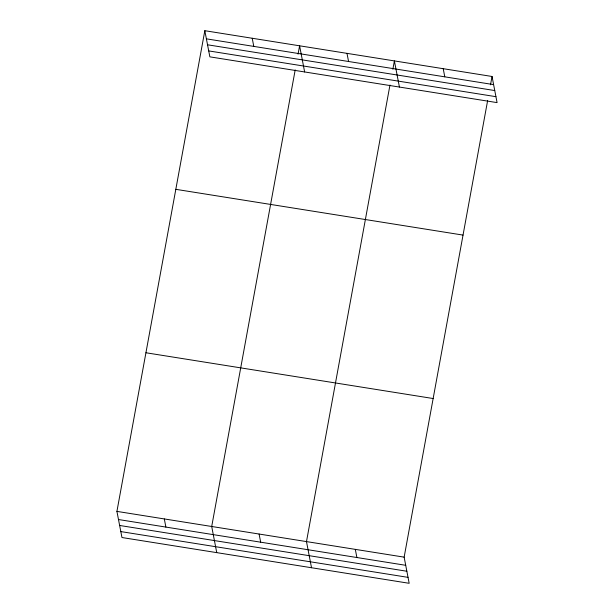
<?xml version="1.0" encoding="UTF-8"?>
<svg xmlns="http://www.w3.org/2000/svg" width="614" height="614" viewBox="0 0 614 614"><rect width="100%" height="100%" fill="white"/><g stroke="black" fill="none" stroke-linecap="round" stroke-linejoin="round"><path stroke-width="0.92" d="M487.631 100.589L404.142 557.151L409.177 583.3L121.956 537.526L116.921 511.385L204.823 30.7L492.044 76.474L497.079 102.615L209.858 56.849L204.823 30.7M295.196 69.919L211.707 526.49L216.742 552.631M298.074 54.155L299.601 45.804L304.636 71.953M389.974 85.024L306.486 541.594L311.521 567.735M392.86 69.259L394.388 60.909L399.422 87.058M490.517 84.816L492.044 76.474M206.388 38.843L493.61 84.617M207.532 44.784L494.754 90.557M208.714 50.908L495.935 96.674M175.811 189.327L463.033 235.093M145.932 352.758L433.154 398.532M116.921 511.385L404.142 557.151M118.494 519.528L405.716 565.302M119.638 525.469L406.859 571.243M120.812 531.586L408.034 577.36M443.216 68.691L444.782 76.834M346.994 53.357L348.568 61.5M355.314 549.376L356.887 557.52M252.216 38.252L253.782 46.395M259.1 534.042L260.666 542.185M164.314 518.937L165.88 527.081"/></g></svg>
